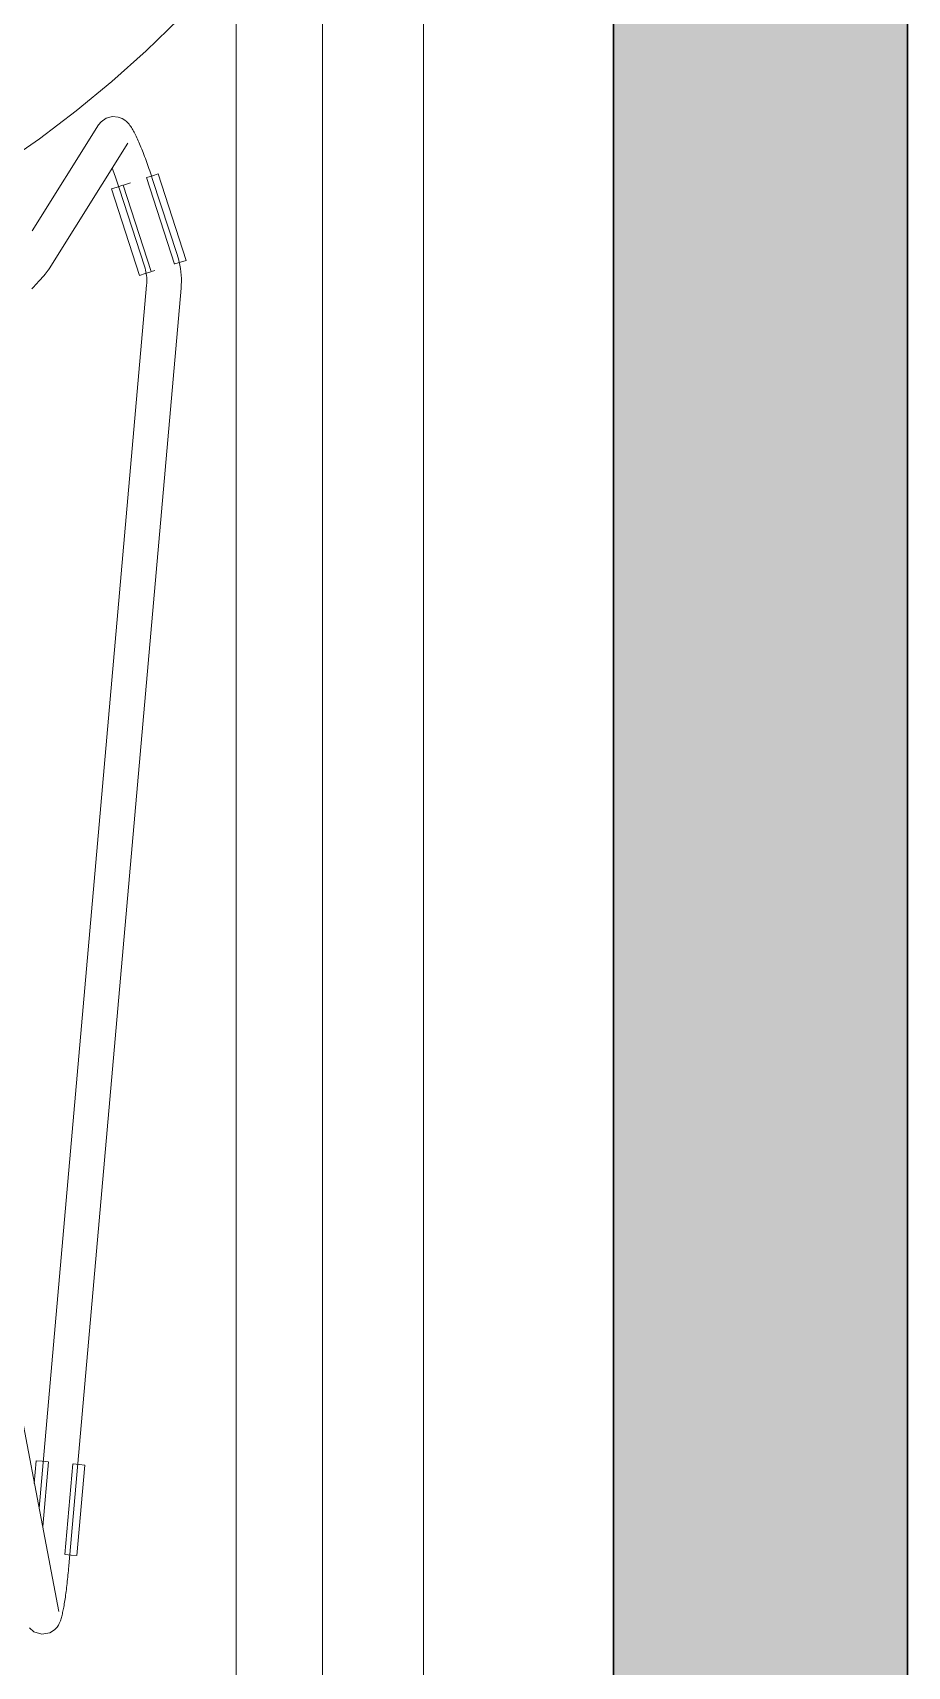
# Model space of a CAD drawing. Header units: millimetres. Extents: x 155927 to 317870, y -36033 to 97293.
# Drawn here: x 159413 to 159717, y 30355 to 30921 of the extents above; entities that cross this region are included whole.
import ezdxf

# ---------------------------------------------------------------- set-up
doc = ezdxf.new("R2010")
doc.units = ezdxf.units.MM
doc.header["$MEASUREMENT"] = 0
for name, color, linetype, lineweight in [('A-WALL-PATT', 7, 'CONTINUOUS', 9), ('I-FURN', 8, 'CONTINUOUS', 9), ('I-WALL', 7, 'CONTINUOUS', 9)]:
    doc.layers.add(name, color=color, linetype=linetype, lineweight=lineweight)

msp = doc.modelspace()

# ---------------------------------------------------------------- hatches: boundary and pattern name
at = {"layer": 'A-WALL-PATT'}
msp.add_hatch(color=256, dxfattribs=at).paths.add_polyline_path([(159614.74, 29907.61), (159716.74, 29907.61), (159716.74, 34245.61), (159614.74, 34245.61), (159614.74, 30208)], flags=0)

# ---------------------------------------------------------------- linework, layer by layer
at = {"layer": 'I-FURN'}
for p, q in [((159483.83, 30085.19), (159483.83, 32485.19)), ((159513.83, 32485.19), (159513.83, 30085.19)), ((159513.83, 32485.19), (159513.83, 30085.19)), ((159548.83, 30085.19), (159548.83, 32485.19)), ((159452.58, 30915.14), (159464.08, 30926.27)), ((159440.65, 30904.48), (159452.58, 30915.14)), ((159428.3, 30894.31), (159440.65, 30904.48)), ((159415.56, 30884.64), (159428.3, 30894.31)), ((159436.05, 30889.41), (159413.02, 30852.64)), ((159436.95, 30890.53), (159436.05, 30889.41)), ((159436.95, 30890.53), (159438.68, 30891.76)), ((159438.68, 30891.76), (159440.91, 30892.34)), ((159440.91, 30892.34), (159442.88, 30892.17)), ((159442.88, 30892.17), (159444.26, 30891.65)), ((159444.26, 30891.65), (159445.17, 30891.08)), ((159445.17, 30891.08), (159445.8, 30890.56)), ((159445.8, 30890.56), (159446.27, 30890.1)), ((159446.27, 30890.1), (159446.64, 30889.67)), ((159446.64, 30889.67), (159446.95, 30889.27)), ((159446.95, 30889.27), (159447.23, 30888.88)), ((159447.23, 30888.88), (159447.48, 30888.49)), ((159447.48, 30888.49), (159447.72, 30888.1)), ((159447.72, 30888.1), (159447.96, 30887.7)), ((159447.96, 30887.7), (159448.19, 30887.29)), ((159448.19, 30887.29), (159448.42, 30886.86)), ((159402.44, 30875.48), (159415.56, 30884.64)), ((159418.92, 30839.45), (159446.22, 30883.04)), ((159448.42, 30886.86), (159448.65, 30886.42)), ((159448.65, 30886.42), (159448.88, 30885.97)), ((159448.88, 30885.97), (159449.11, 30885.49)), ((159449.11, 30885.49), (159449.34, 30885)), ((159449.34, 30885), (159449.58, 30884.49)), ((159449.58, 30884.49), (159449.81, 30883.96)), ((159449.81, 30883.96), (159450.05, 30883.42)), ((159450.05, 30883.42), (159450.3, 30882.86)), ((159450.3, 30882.86), (159450.54, 30882.28)), ((159450.54, 30882.28), (159450.79, 30881.68)), ((159450.79, 30881.68), (159451.04, 30881.07)), ((159451.04, 30881.07), (159451.29, 30880.45)), ((159451.29, 30880.45), (159451.54, 30879.81)), ((159451.54, 30879.81), (159451.79, 30879.15)), ((159451.79, 30879.15), (159452.05, 30878.49)), ((159452.05, 30878.49), (159452.3, 30877.81)), ((159452.3, 30877.81), (159452.56, 30877.12)), ((159452.56, 30877.12), (159452.81, 30876.42)), ((159452.81, 30876.42), (159453.07, 30875.72)), ((159453.07, 30875.72), (159453.32, 30875)), ((159440.86, 30874.15), (159441.09, 30873.53)), ((159441.09, 30873.53), (159441.33, 30872.89)), ((159441.33, 30872.89), (159441.56, 30872.25)), ((159441.56, 30872.25), (159441.8, 30871.59)), ((159441.8, 30871.59), (159442.03, 30870.92)), ((159442.03, 30870.92), (159442.27, 30870.25)), ((159442.27, 30870.25), (159442.5, 30869.57)), ((159452.69, 30871.14), (159462.38, 30841.13)), ((159452.81, 30871.17), (159454.78, 30871.81)), ((159453.32, 30875), (159453.57, 30874.28)), ((159453.57, 30874.28), (159453.82, 30873.55)), ((159453.82, 30873.55), (159454.07, 30872.82)), ((159454.07, 30872.82), (159454.32, 30872.08)), ((159454.32, 30872.08), (159454.56, 30871.34)), ((159454.56, 30871.34), (159454.71, 30870.88)), ((159463.43, 30844.07), (159454.71, 30870.88)), ((159454.78, 30871.81), (159456.74, 30872.44)), ((159456.74, 30872.44), (159466.42, 30842.43)), ((159440.58, 30867.22), (159442.53, 30867.85)), ((159440.58, 30867.22), (159450.27, 30837.22)), ((159442.5, 30869.57), (159442.73, 30868.89)), ((159442.53, 30867.85), (159444.5, 30868.49)), ((159442.73, 30868.89), (159442.96, 30868.2)), ((159442.96, 30868.2), (159443.19, 30867.51)), ((159443.19, 30867.51), (159443.3, 30867.18)), ((159443.3, 30867.18), (159452.01, 30840.36)), ((159454.31, 30838.52), (159444.62, 30868.53)), ((159447.2, 30869.36), (159444.72, 30868.56)), ((159464.47, 30841.8), (159462.5, 30841.17)), ((159463.44, 30844.02), (159463.43, 30844.07)), ((159463.77, 30842.93), (159463.44, 30844.02)), ((159464.05, 30841.83), (159463.77, 30842.93)), ((159464.29, 30840.71), (159464.05, 30841.83)), ((159466.42, 30842.43), (159464.47, 30841.8)), ((159416.38, 30836.33), (159416.1, 30836)), ((159416.66, 30836.63), (159416.38, 30836.33)), ((159416.91, 30836.93), (159416.66, 30836.63)), ((159417.16, 30837.21), (159416.91, 30836.93)), ((159417.39, 30837.47), (159417.16, 30837.21)), ((159417.6, 30837.73), (159417.39, 30837.47)), ((159417.8, 30837.97), (159417.6, 30837.73)), ((159417.99, 30838.2), (159417.8, 30837.97)), ((159418.17, 30838.42), (159417.99, 30838.2)), ((159418.35, 30838.64), (159418.17, 30838.42)), ((159418.52, 30838.87), (159418.35, 30838.64)), ((159418.7, 30839.13), (159418.52, 30838.87)), ((159418.92, 30839.45), (159418.7, 30839.13)), ((159452.22, 30837.85), (159450.27, 30837.22)), ((159452.01, 30840.36), (159452.2, 30839.73)), ((159452.2, 30839.73), (159452.37, 30839.08)), ((159454.19, 30838.48), (159452.22, 30837.85)), ((159452.37, 30839.08), (159452.51, 30838.44)), ((159452.51, 30838.44), (159452.63, 30837.78)), ((159452.63, 30837.78), (159452.71, 30837.13)), ((159452.71, 30837.13), (159452.78, 30836.47)), ((159452.78, 30836.47), (159452.81, 30835.81)), ((159455.57, 30838.93), (159454.41, 30838.55)), ((159464.49, 30839.58), (159464.29, 30840.71)), ((159464.64, 30838.45), (159464.49, 30839.58)), ((159464.75, 30837.31), (159464.64, 30838.45)), ((159464.81, 30836.17), (159464.75, 30837.31)), ((159464.82, 30835.03), (159464.81, 30836.17)), ((159413.31, 30832.94), (159412.91, 30832.51)), ((159413.7, 30833.37), (159413.31, 30832.94)), ((159414.08, 30833.78), (159413.7, 30833.37)), ((159414.45, 30834.18), (159414.08, 30833.78)), ((159414.81, 30834.57), (159414.45, 30834.18)), ((159415.15, 30834.95), (159414.81, 30834.57)), ((159415.48, 30835.31), (159415.15, 30834.95)), ((159415.79, 30835.67), (159415.48, 30835.31)), ((159452.76, 30833.8), (159415.48, 30409.45)), ((159416.1, 30836), (159415.79, 30835.67)), ((159425.76, 30389.43), (159464.71, 30832.75)), ((159452.8, 30834.48), (159452.76, 30833.82)), ((159452.76, 30833.82), (159452.76, 30833.8)), ((159452.82, 30835.15), (159452.8, 30834.48)), ((159452.81, 30835.81), (159452.82, 30835.15)), ((159464.71, 30832.75), (159464.79, 30833.89)), ((159464.79, 30833.89), (159464.82, 30835.03)), ((159422.28, 30373.58), (159403.47, 30472.87)), ((159414.43, 30425.93), (159413.73, 30418.04)), ((159414.43, 30425.93), (159416.47, 30425.75)), ((159416.47, 30425.75), (159418.53, 30425.57)), ((159416.68, 30403.08), (159418.66, 30425.56)), ((159427.1, 30424.82), (159424.34, 30393.41)), ((159427.23, 30424.81), (159429.29, 30424.63)), ((159431.34, 30424.45), (159428.58, 30393.04)), ((159429.29, 30424.63), (159431.34, 30424.45)), ((159426.53, 30393.22), (159424.47, 30393.4)), ((159425.61, 30387.77), (159425.68, 30388.52)), ((159425.68, 30388.52), (159425.75, 30389.27)), ((159425.75, 30389.27), (159425.76, 30389.43)), ((159428.58, 30393.04), (159426.53, 30393.22)), ((159424.98, 30381.95), (159425.07, 30382.65)), ((159425.07, 30382.65), (159425.15, 30383.36)), ((159425.15, 30383.36), (159425.23, 30384.08)), ((159425.23, 30384.08), (159425.31, 30384.8)), ((159425.31, 30384.8), (159425.39, 30385.54)), ((159425.39, 30385.54), (159425.46, 30386.28)), ((159425.46, 30386.28), (159425.54, 30387.02)), ((159425.54, 30387.02), (159425.61, 30387.77)), ((159424.27, 30376.83), (159424.36, 30377.42)), ((159424.36, 30377.42), (159424.45, 30378.02)), ((159424.45, 30378.02), (159424.54, 30378.64)), ((159424.54, 30378.64), (159424.63, 30379.28)), ((159424.63, 30379.28), (159424.72, 30379.93)), ((159424.72, 30379.93), (159424.81, 30380.59)), ((159424.81, 30380.59), (159424.9, 30381.26)), ((159424.9, 30381.26), (159424.98, 30381.95)), ((159423.08, 30371.15), (159423.2, 30371.55)), ((159423.2, 30371.55), (159423.31, 30371.95)), ((159423.31, 30371.95), (159423.41, 30372.36)), ((159423.41, 30372.36), (159423.51, 30372.79)), ((159423.51, 30372.79), (159423.61, 30373.23)), ((159423.61, 30373.23), (159423.71, 30373.69)), ((159423.71, 30373.69), (159423.8, 30374.17)), ((159423.8, 30374.17), (159423.9, 30374.67)), ((159423.9, 30374.67), (159423.99, 30375.18)), ((159423.99, 30375.18), (159424.08, 30375.71)), ((159424.08, 30375.71), (159424.18, 30376.27)), ((159424.18, 30376.27), (159424.27, 30376.83)), ((159413.63, 30366.59), (159412.05, 30367.91)), ((159413.63, 30366.59), (159416.38, 30365.75)), ((159416.38, 30365.75), (159419.14, 30366.24)), ((159419.14, 30366.24), (159420.79, 30367.28)), ((159420.79, 30367.28), (159421.65, 30368.19)), ((159421.65, 30368.19), (159422.13, 30368.89)), ((159422.13, 30368.89), (159422.43, 30369.45)), ((159422.43, 30369.45), (159422.65, 30369.92)), ((159422.65, 30369.92), (159422.82, 30370.35)), ((159422.82, 30370.35), (159422.96, 30370.76)), ((159422.96, 30370.76), (159423.08, 30371.15))]:
    msp.add_line(p, q, dxfattribs=at)
at = {"layer": 'I-WALL', "lineweight": 30}
for p, q in [((159614.74, 34245.61), (159614.74, 29907.61)), ((159716.74, 29907.61), (159716.74, 34245.61))]:
    msp.add_line(p, q, dxfattribs=at)

doc.saveas('drawing.dxf')
